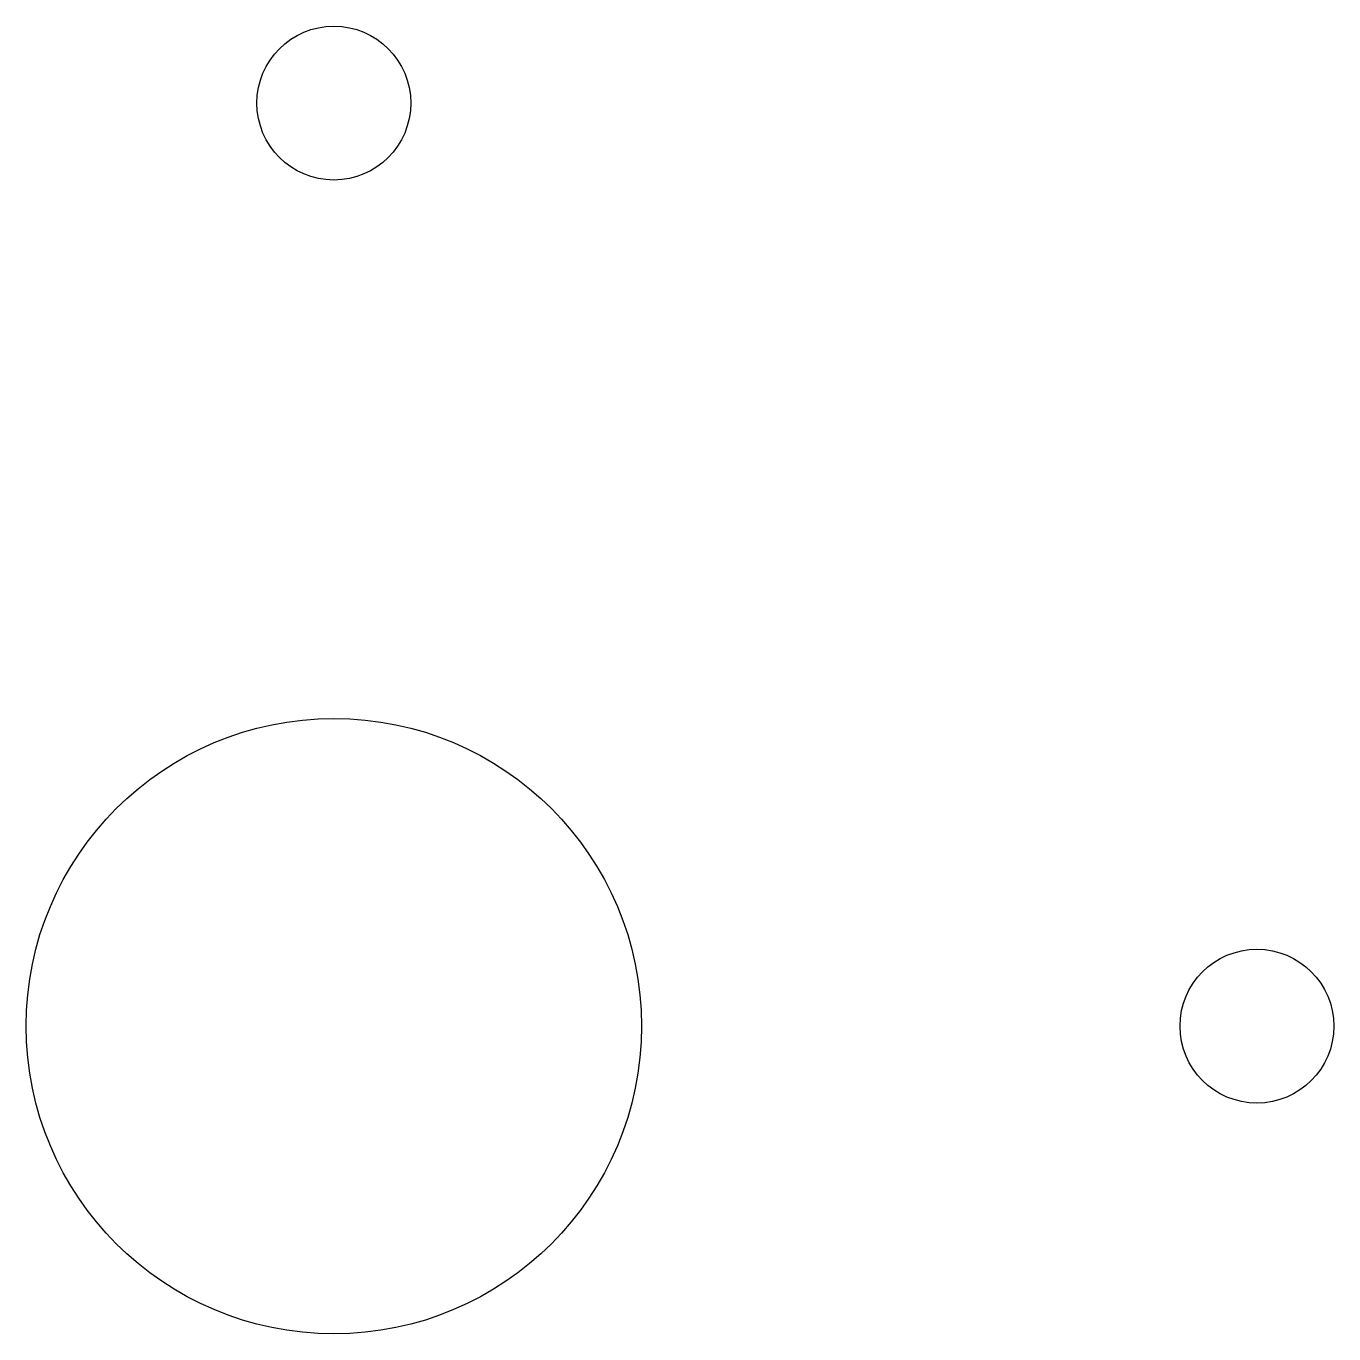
# Model space of a CAD drawing. Extents: x -57 to 57, y -57 to 57.
# Drawn here: x -4 to 13, y -4 to 13 of the extents above; entities that cross this region are included whole.
import ezdxf

# ---------------------------------------------------------------- set-up
doc = ezdxf.new("R2010")
doc.units = 0
doc.layers.add('Cut', color=7, linetype='CONTINUOUS')

msp = doc.modelspace()

# ---------------------------------------------------------------- linework, layer by layer
at = {"layer": 'Cut'}
for p, q in [((0, 13), (0, 13, 3)), ((0, 13), (0, 13, 3)), ((4, 0), (4, 0, 3)), ((4, 0), (4, 0, 3)), ((13, 0), (13, 0, 3)), ((13, 0), (13, 0, 3))]:
    msp.add_line(p, q, dxfattribs=at)
for centre, radius in [((0, 12), 1), ((0, 12), 1), ((0, 12), 1), ((0, 12), 1), ((0, 0), 4), ((0, 0), 4), ((0, 0), 4), ((0, 0), 4), ((12, 0), 1), ((12, 0), 1), ((12, 0), 1), ((12, 0), 1)]:
    msp.add_circle(centre, radius, dxfattribs=at)

doc.saveas('drawing.dxf')
